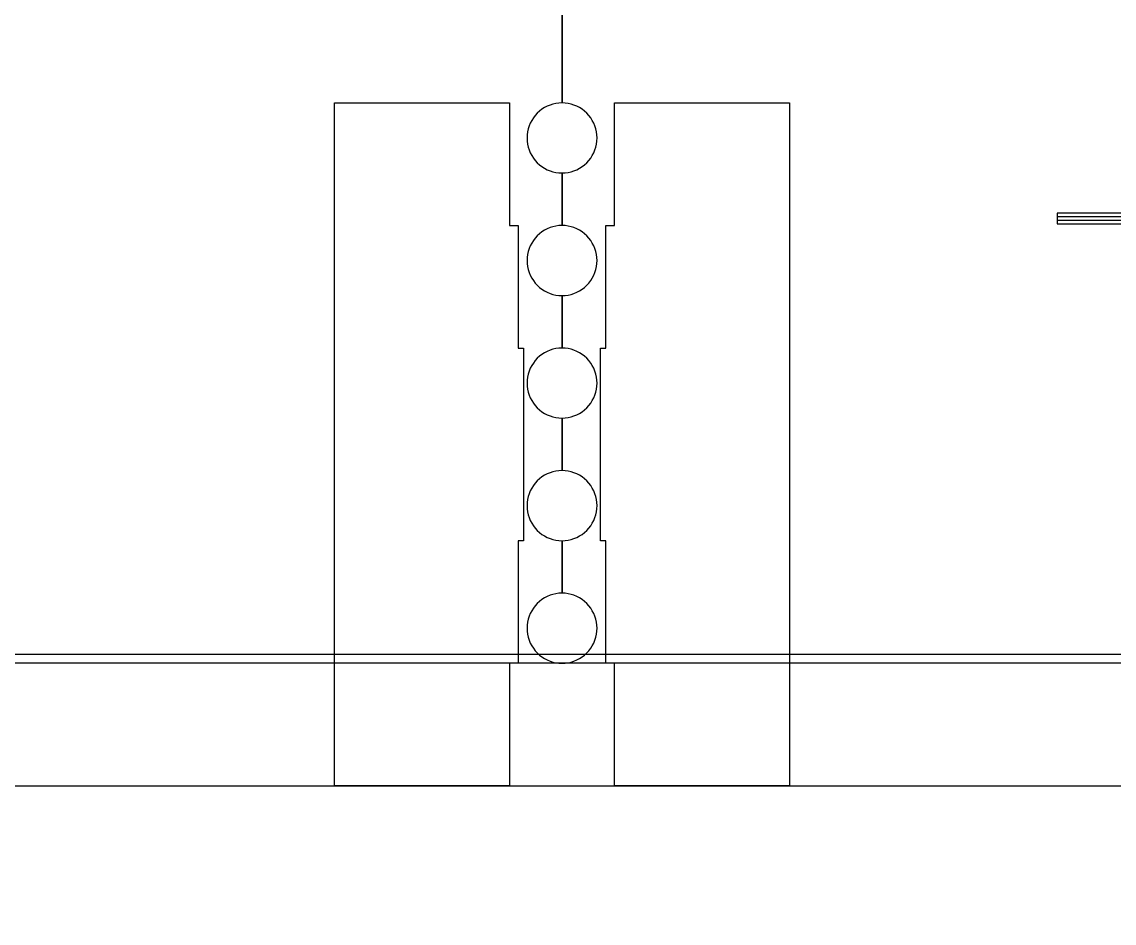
# Model space of a CAD drawing. Extents: x -52 to 52, y -50 to 50.
# Drawn here: x 40.731 to 41.356, y 3.307 to 3.821 of the extents above; entities that cross this region are included whole.
import ezdxf

# ---------------------------------------------------------------- set-up
doc = ezdxf.new("R2010")
doc.units = 0
for name, color, linetype in [('helperLayer', 6, 'CONTINUOUS'), ('largegap', 4, 'CONTINUOUS'), ('smallgap', 3, 'CONTINUOUS')]:
    doc.layers.add(name, color=color, linetype=linetype)

# ---------------------------------------------------------------- blocks, each defined once
blk = doc.blocks.new('Markers')
at = {"layer": 'largegap', "linetype": 'CONTINUOUS'}
for points in [[(40.91, 3.375), (40.91, 3.765), (40.985, 3.765), (41.01, 3.765), (41.01, 3.695), (41.015, 3.695), (41.015, 3.625), (41.018, 3.625), (41.018, 3.515), (41.015, 3.515), (41.015, 3.445), (41.01, 3.445), (41.01, 3.375), (40.91, 3.375)], [(40.91, 3.375), (40.91, 3.765), (40.985, 3.765), (41.01, 3.765), (41.01, 3.695), (41.015, 3.695), (41.015, 3.625), (41.018, 3.625), (41.018, 3.515), (41.015, 3.515), (41.015, 3.445), (41.01, 3.445), (41.01, 3.375), (40.91, 3.375)], [(41.07, 3.375), (41.07, 3.445), (41.065, 3.445), (41.065, 3.515), (41.062, 3.515), (41.062, 3.625), (41.065, 3.625), (41.065, 3.695), (41.07, 3.695), (41.07, 3.765), (41.133, 3.765), (41.135, 3.765), (41.17, 3.765), (41.17, 3.375), (41.07, 3.375)], [(41.07, 3.375), (41.07, 3.445), (41.065, 3.445), (41.065, 3.515), (41.062, 3.515), (41.062, 3.625), (41.065, 3.625), (41.065, 3.695), (41.07, 3.695), (41.07, 3.765), (41.133, 3.765), (41.135, 3.765), (41.17, 3.765), (41.17, 3.375), (41.07, 3.375)], [(41.323, 3.696), (41.723, 3.696), (41.723, 3.702), (41.323, 3.702), (41.323, 3.696)]]:
    blk.add_lwpolyline(points, close=True, dxfattribs=at)
at = {"layer": 'smallgap', "linetype": 'CONTINUOUS'}
for points in [[(41.04, 3.822501), (41.04, 3.765001), (41.038257, 3.764925), (41.036527, 3.764697), (41.034824, 3.76432), (41.03316, 3.763795), (41.031548, 3.763127), (41.03, 3.762322), (41.028528, 3.761384), (41.027144, 3.760322), (41.025858, 3.759143), (41.024679, 3.757857), (41.023617, 3.756473), (41.022679, 3.755001), (41.021874, 3.753453), (41.021206, 3.751841), (41.020681, 3.750177), (41.020304, 3.748474), (41.020076, 3.746744), (41.02, 3.745001), (41.020076, 3.743258), (41.020304, 3.741528), (41.020681, 3.739825), (41.021206, 3.738161), (41.021874, 3.736549), (41.022679, 3.735001), (41.023617, 3.733529), (41.024679, 3.732145), (41.025858, 3.730859), (41.027144, 3.72968), (41.028528, 3.728618), (41.03, 3.72768), (41.031548, 3.726875), (41.03316, 3.726207), (41.034824, 3.725682), (41.036527, 3.725305), (41.038257, 3.725077), (41.04, 3.725001), (41.04, 3.695001), (41.038257, 3.694925), (41.036527, 3.694697), (41.034824, 3.69432), (41.03316, 3.693795), (41.031548, 3.693127), (41.03, 3.692322), (41.028528, 3.691384), (41.027144, 3.690322), (41.025858, 3.689143), (41.024679, 3.687857), (41.023617, 3.686473), (41.022679, 3.685001), (41.021874, 3.683453), (41.021206, 3.681841), (41.020681, 3.680177), (41.020304, 3.678474), (41.020076, 3.676744), (41.02, 3.675001), (41.020076, 3.673258), (41.020304, 3.671528), (41.020681, 3.669825), (41.021206, 3.668161), (41.021874, 3.666549), (41.022679, 3.665001), (41.023617, 3.663529), (41.024679, 3.662145), (41.025858, 3.660859), (41.027144, 3.65968), (41.028528, 3.658618), (41.03, 3.65768), (41.031548, 3.656875), (41.03316, 3.656207), (41.034824, 3.655682), (41.036527, 3.655305), (41.038257, 3.655077), (41.04, 3.655001), (41.04, 3.625001), (41.038257, 3.624925), (41.036527, 3.624697), (41.034824, 3.62432), (41.03316, 3.623795), (41.031548, 3.623127), (41.03, 3.622322), (41.028528, 3.621384), (41.027144, 3.620322), (41.025858, 3.619143), (41.024679, 3.617857), (41.023617, 3.616473), (41.022679, 3.615001), (41.021874, 3.613453), (41.021206, 3.611841), (41.020681, 3.610177), (41.020304, 3.608474), (41.020076, 3.606744), (41.02, 3.605001), (41.020076, 3.603258), (41.020304, 3.601528), (41.020681, 3.599825), (41.021206, 3.598161), (41.021874, 3.596549), (41.022679, 3.595001), (41.023617, 3.593529), (41.024679, 3.592145), (41.025858, 3.590859), (41.027144, 3.58968), (41.028528, 3.588618), (41.03, 3.58768), (41.031548, 3.586875), (41.03316, 3.586207), (41.034824, 3.585682), (41.036527, 3.585305), (41.038257, 3.585077), (41.04, 3.585001), (41.04, 3.555001), (41.038257, 3.554925), (41.036527, 3.554697), (41.034824, 3.55432), (41.03316, 3.553795), (41.031548, 3.553127), (41.03, 3.552322), (41.028528, 3.551384), (41.027144, 3.550322), (41.025858, 3.549143), (41.024679, 3.547857), (41.023617, 3.546473), (41.022679, 3.545001), (41.021874, 3.543453), (41.021206, 3.541841), (41.020681, 3.540177), (41.020304, 3.538474), (41.020076, 3.536744), (41.02, 3.535001), (41.020076, 3.533258), (41.020304, 3.531528), (41.020681, 3.529825), (41.021206, 3.528161), (41.021874, 3.526549), (41.022679, 3.525001), (41.023617, 3.523529), (41.024679, 3.522145), (41.025858, 3.520859), (41.027144, 3.51968), (41.028528, 3.518618), (41.03, 3.51768), (41.031548, 3.516875), (41.03316, 3.516207), (41.034824, 3.515682), (41.036527, 3.515305), (41.038257, 3.515077), (41.04, 3.515001), (41.04, 3.485001), (41.038257, 3.484925), (41.036527, 3.484697), (41.034824, 3.48432), (41.03316, 3.483795), (41.031548, 3.483127), (41.03, 3.482322), (41.028528, 3.481384), (41.027144, 3.480322), (41.025858, 3.479143), (41.024679, 3.477857), (41.023617, 3.476473), (41.022679, 3.475001), (41.021874, 3.473453), (41.021206, 3.471841), (41.020681, 3.470177), (41.020304, 3.468474), (41.020076, 3.466744), (41.02, 3.465001), (41.020076, 3.463258), (41.020304, 3.461528), (41.020681, 3.459825), (41.021206, 3.458161), (41.021874, 3.456549), (41.022679, 3.455001), (41.023617, 3.453529), (41.024679, 3.452145), (41.025858, 3.450859), (41.027144, 3.44968), (41.028528, 3.448618), (41.03, 3.44768), (41.031548, 3.446875), (41.03316, 3.446207), (41.034824, 3.445682), (41.036527, 3.445305), (41.038257, 3.445077), (41.04, 3.445001), (40.645, 3.445001)], [(41.435, 3.7), (41.323, 3.7), (41.323, 3.698), (41.435, 3.698)], [(41.435, 3.445001), (41.04, 3.445001), (41.041743, 3.445077), (41.043473, 3.445305), (41.045176, 3.445682), (41.04684, 3.446207), (41.048452, 3.446875), (41.05, 3.44768), (41.051472, 3.448618), (41.052856, 3.44968), (41.054142, 3.450859), (41.055321, 3.452145), (41.056383, 3.453529), (41.057321, 3.455001), (41.058126, 3.456549), (41.058794, 3.458161), (41.059319, 3.459825), (41.059696, 3.461528), (41.059924, 3.463258), (41.06, 3.465001), (41.059924, 3.466744), (41.059696, 3.468474), (41.059319, 3.470177), (41.058794, 3.471841), (41.058126, 3.473453), (41.057321, 3.475001), (41.056383, 3.476473), (41.055321, 3.477857), (41.054142, 3.479143), (41.052856, 3.480322), (41.051472, 3.481384), (41.05, 3.482322), (41.048452, 3.483127), (41.04684, 3.483795), (41.045176, 3.48432), (41.043473, 3.484697), (41.041743, 3.484925), (41.04, 3.485001), (41.04, 3.515001), (41.041743, 3.515077), (41.043473, 3.515305), (41.045176, 3.515682), (41.04684, 3.516207), (41.048452, 3.516875), (41.05, 3.51768), (41.051472, 3.518618), (41.052856, 3.51968), (41.054142, 3.520859), (41.055321, 3.522145), (41.056383, 3.523529), (41.057321, 3.525001), (41.058126, 3.526549), (41.058794, 3.528161), (41.059319, 3.529825), (41.059696, 3.531528), (41.059924, 3.533258), (41.06, 3.535001), (41.059924, 3.536744), (41.059696, 3.538474), (41.059319, 3.540177), (41.058794, 3.541841), (41.058126, 3.543453), (41.057321, 3.545001), (41.056383, 3.546473), (41.055321, 3.547857), (41.054142, 3.549143), (41.052856, 3.550322), (41.051472, 3.551384), (41.05, 3.552322), (41.048452, 3.553127), (41.04684, 3.553795), (41.045176, 3.55432), (41.043473, 3.554697), (41.041743, 3.554925), (41.04, 3.555001), (41.04, 3.585001), (41.041743, 3.585077), (41.043473, 3.585305), (41.045176, 3.585682), (41.04684, 3.586207), (41.048452, 3.586875), (41.05, 3.58768), (41.051472, 3.588618), (41.052856, 3.58968), (41.054142, 3.590859), (41.055321, 3.592145), (41.056383, 3.593529), (41.057321, 3.595001), (41.058126, 3.596549), (41.058794, 3.598161), (41.059319, 3.599825), (41.059696, 3.601528), (41.059924, 3.603258), (41.06, 3.605001), (41.059924, 3.606744), (41.059696, 3.608474), (41.059319, 3.610177), (41.058794, 3.611841), (41.058126, 3.613453), (41.057321, 3.615001), (41.056383, 3.616473), (41.055321, 3.617857), (41.054142, 3.619143), (41.052856, 3.620322), (41.051472, 3.621384), (41.05, 3.622322), (41.048452, 3.623127), (41.04684, 3.623795), (41.045176, 3.62432), (41.043473, 3.624697), (41.041743, 3.624925), (41.04, 3.625001), (41.04, 3.655001), (41.041743, 3.655077), (41.043473, 3.655305), (41.045176, 3.655682), (41.04684, 3.656207), (41.048452, 3.656875), (41.05, 3.65768), (41.051472, 3.658618), (41.052856, 3.65968), (41.054142, 3.660859), (41.055321, 3.662145), (41.056383, 3.663529), (41.057321, 3.665001), (41.058126, 3.666549), (41.058794, 3.668161), (41.059319, 3.669825), (41.059696, 3.671528), (41.059924, 3.673258), (41.06, 3.675001), (41.059924, 3.676744), (41.059696, 3.678474), (41.059319, 3.680177), (41.058794, 3.681841), (41.058126, 3.683453), (41.057321, 3.685001), (41.056383, 3.686473), (41.055321, 3.687857), (41.054142, 3.689143), (41.052856, 3.690322), (41.051472, 3.691384), (41.05, 3.692322), (41.048452, 3.693127), (41.04684, 3.693795), (41.045176, 3.69432), (41.043473, 3.694697), (41.041743, 3.694925), (41.04, 3.695001), (41.04, 3.725001), (41.041743, 3.725077), (41.043473, 3.725305), (41.045176, 3.725682), (41.04684, 3.726207), (41.048452, 3.726875), (41.05, 3.72768), (41.051472, 3.728618), (41.052856, 3.72968), (41.054142, 3.730859), (41.055321, 3.732145), (41.056383, 3.733529), (41.057321, 3.735001), (41.058126, 3.736549), (41.058794, 3.738161), (41.059319, 3.739825), (41.059696, 3.741528), (41.059924, 3.743258), (41.06, 3.745001), (41.059924, 3.746744), (41.059696, 3.748474), (41.059319, 3.750177), (41.058794, 3.751841), (41.058126, 3.753453), (41.057321, 3.755001), (41.056383, 3.756473), (41.055321, 3.757857), (41.054142, 3.759143), (41.052856, 3.760322), (41.051472, 3.761384), (41.05, 3.762322), (41.048452, 3.763127), (41.04684, 3.763795), (41.045176, 3.76432), (41.043473, 3.764697), (41.041743, 3.764925), (41.04, 3.765001), (41.04, 3.765001), (41.04, 3.822501)]]:
    blk.add_lwpolyline(points, dxfattribs=at)
blk.add_lwpolyline([(40.25, 3.375), (41.83, 3.375), (41.83, 3.45), (40.25, 3.45), (40.25, 3.375)], close=True, dxfattribs=at)

msp = doc.modelspace()

# ---------------------------------------------------------------- linework, layer by layer
at = {"layer": 'helperLayer', "linetype": 'CONTINUOUS'}
msp.add_circle((0, 0), 50, dxfattribs=at)

# ---------------------------------------------------------------- block references
msp.add_blockref('Markers', (0, 0.01))

doc.saveas('drawing.dxf')
